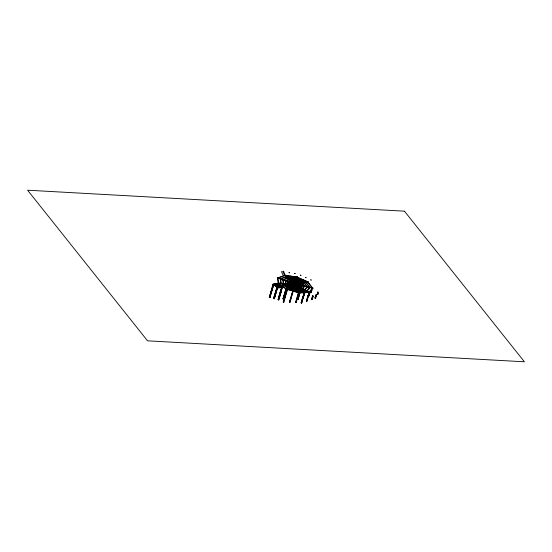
<?xml version="1.0" encoding="UTF-8"?>
<svg xmlns="http://www.w3.org/2000/svg" width="552" height="552" viewBox="0 0 552 552"><rect width="100%" height="100%" fill="white"/><g stroke="black" fill="none" stroke-linecap="round" stroke-linejoin="round"><path stroke-width="0.83" d="M278.139 283.459L286.419 289.282L287.454 289.2M296.527 288.448L296.196 287.861M296.928 287.965L297.038 288.523M301.309 284.639L278.098 283.307L277.442 278.015L284.777 275.22L285.46 275.69L297.438 277.311M287.923 281.623L288.068 283.866C291.339 287.068 296.279 288.503 300.757 287.585C304.497 284.956 297.804 282.141 295.941 281.534L296.307 281.127M272.647 285.08L278.077 284.321L272.647 285.08L272.95 284.142L277.47 283.397M273.343 284.584L273.709 284.839L269.99 297.549L269.604 297.618L269.245 297.362L273.019 284.439L278.808 283.59L286.667 289.124M273.116 284.756L269.397 297.473L269.831 297.445L273.55 284.728M269.452 297.507L273.171 284.791M273.309 284.397L272.867 284.328L278.167 283.48M269.245 297.362L269.631 297.3L273.364 284.432L273.723 284.687M269.604 297.618L273.502 284.694M274.185 285.011L274.903 285.763L280.237 284.687M274.551 285.267L279.823 284.397M288.034 281.492L287.82 281.879L277.504 277.808M277.656 277.628L287.971 281.692L291.083 280.775L295.941 281.534L297.293 276.973L296.769 276.821L295.417 281.382L295.541 280.954M278.67 283.135L278.042 278.001M278.794 278.518L278.146 278.38L278.194 277.828M276.587 287.854C289.779 284.59 275.407 290.041 276.807 287.102L282.079 286.233M274.13 296.555L274.875 296.741L274.13 296.555L278.008 283.942M278.153 283.1L301.102 284.383M277.663 287.558L274.406 298.68L274.02 298.749L273.661 298.494L278.229 283.273M278.988 284.059L278.636 283.562L274.254 298.577L273.813 298.604L278.056 283.983L278.443 283.921L274.199 298.535M273.868 298.639L278.36 283.362M274.02 298.749L278.394 283.88M274.192 285.149L277.628 287.419L277.766 286.943L275.151 285.101M280.202 278.808L280.747 283.245M274.075 285.184C291.318 282.1 261.248 287.516 278.594 284.68L278.808 283.928M280.354 278.629L286.315 276.614M280.733 279.008L281.258 283.279M280.892 278.829L286.619 276.897M283.424 271.06L283.19 271.881L281.43 271.632L283.072 275.082L284.832 275.331L283.424 271.846L284.853 275.262M279.222 287.157L279.36 286.681L276.09 284.383L275.952 284.86L279.388 287.13L279.526 286.654L276.255 284.356L276.117 284.832L279.388 287.13M280.954 283.507L287.751 288.289M281.465 283.535L287.999 288.137M282.727 279.754L283.176 283.383M282.879 279.574L287.758 277.925M277.711 284.57L280.982 286.867L281.12 286.391L278.505 284.549M280.982 286.867L281.285 286.364L278.67 284.522M283.266 279.954L283.687 283.411M283.417 279.774L288.068 278.201M282.548 286.75L279.298 297.873L278.912 297.935L278.553 297.687L281.803 286.557M281.61 290.276L278.822 299.812L278.443 299.874L278.077 299.626L280.864 290.083M278.132 278.029L285.06 275.482M285.218 275.207L284.715 275.427L290.704 280.588M278.76 297.832L282.189 285.874M278.284 299.77L282.238 286.336L280.726 286.591M278.077 299.626L278.463 299.557L281.934 287.606M278.443 299.874L282.631 285.846M281.41 290.131L278.67 299.702L278.236 299.729M283.383 283.645L288.944 287.558M283.9 283.673L289.193 287.399M285.26 280.692L285.605 283.521M285.412 280.513L289.207 279.229M286.757 276.6L296.376 278.16M285.791 280.892L286.122 283.549M285.943 280.713L289.51 279.512M287.061 276.876L296.307 278.38L296.438 277.953M285.812 283.776L290.138 286.819M286.329 283.804L290.387 286.667M288.199 277.904L296.058 279.215M287.344 281.472L287.606 283.631M287.495 281.292L290.393 280.312M288.51 278.187L295.996 279.443L296.12 279.015M286.736 288.675L283.714 299.005L283.328 299.067L282.969 298.811L285.757 289.276M285.915 289.386L283.176 298.956L286.729 288.917M287.985 282.514L299.971 283.162M288.31 281.396L297.224 281.893M282.969 298.811L283.355 298.749L286.143 289.213M287.799 283.997L287.806 283.645M288.013 282.769L300.302 283.659L308.182 282.307L312.874 288.399L309.437 292.498L299.184 293.022L286.474 289.075M283.328 299.067L286.115 289.531M287.82 283.887L291.125 286.219M288.123 283.659L287.751 283.845M289.648 279.215L295.748 280.278M283.217 302.082L283.804 302.02L283.217 302.082L286.874 289.634M289.952 279.491L295.679 280.506L295.803 280.078M287.095 289.703L283.507 301.93M287.171 289.724L283.583 301.958M283.742 302.234L287.392 289.793M288.22 288.51L298.087 291.401M288.475 288.351L297.963 291.132M290.835 280.292L295.486 281.154M289.697 284.88L301.985 285.77M291.145 280.568L284.963 275.213M290.083 285.149L302.047 286.026M289.414 287.771L297.487 290.138M289.669 287.62L297.362 289.876M290.607 287.04L296.886 288.882M290.863 286.881L296.762 288.613M291.373 286.06L286.419 289.282M291.497 286.115L301.413 286.667M291.594 286.433L296.389 287.84M291.145 286.874L291.842 286.274M292.305 286.412L301.213 286.909M294.513 283.921L294.25 284.804L294.678 285.046L295.003 283.907L295.43 284.142L295.168 285.032L294.119 284.853L294.382 283.969M289.414 302.116L290 302.054L289.414 302.116L292.601 291.263M294.816 283.804L294.74 284.797M296.659 277.249L296.769 276.821M292.829 291.325L289.779 301.992M289.717 302.199L292.905 291.352M294.733 285.191L295.113 284.094M296.327 280.23L296.183 280.789L301.565 282.893M296.645 279.167L296.514 279.595L303.49 282.576M296.955 278.104L296.831 278.532L305.415 282.258M297.293 276.973L297.169 277.401L308.244 282.106L307.423 282.127M289.938 302.268L293.126 291.415M295.43 284.142L295.037 285.08L294.609 284.846M296.672 280.678L295.051 280.692M296.265 287.571L298.729 292.746M297.838 282.175L287.861 281.83M298.301 280.733L297.79 280.809M296.776 287.64L299.184 293.022L299.108 292.553M296.907 287.909L300.95 287.744M297.273 288.682L302.248 288.475M297.397 288.951L302.696 288.73M297.873 289.945L304.359 289.669M297.997 290.214L304.808 289.924M300.378 283.093L296.01 281.313M298.473 291.208L306.477 290.869M300.736 283.342L302.641 285.729M298.604 291.47L306.926 291.125M295.617 302.151L296.203 302.089L295.617 302.151L298.335 292.884M298.604 292.477L287.13 289.338M298.563 292.953L295.975 302.027M296.141 302.303L298.059 295.734M296.935 299.612L296.417 299.46L296.935 299.612L298.86 293.043M300.502 287.488L309.12 292.601M301.923 283.148L304.2 286.288M301.972 282.831L296.265 280.437M299.881 293.305L298.018 299.667L297.576 299.681L299.239 292.815M300.819 287.378L309.493 292.291L308.147 295.72M299.405 293.05L297.769 299.674L299.688 293.312M302.33 283.079L304.759 286.405M297.576 299.681L299.439 293.326M298.018 299.667L299.591 293.043M301.268 287.633L302.668 285.964M302.047 285.57L312.908 287.958M302.103 285.819L312.936 288.192M303.848 282.831L306.898 286.654M303.897 282.507L296.583 279.374M302.565 288.365L304.255 286.081M304.262 282.762L307.457 286.778M303.013 288.62L304.814 286.205M305.829 282.189L296.9 278.311M304.676 289.565L306.926 286.888M304.525 293.057L301.682 302.979L301.24 303L302.813 296.383M303.986 292.808L301.433 302.993M301.682 302.979L304.242 292.801L301.206 302.731L301.495 302.986M305.125 289.821L307.485 287.012M304.428 292.788L301.661 302.199L304.462 293.064M303.324 297.818L302.593 297.576L303.324 297.818L304.718 293.05M307.837 282.169L312.294 288.047L312.846 288.165M306.795 290.759L309.562 287.461M307.243 291.014L310.12 287.585M309.534 287.226C303.414 279.995 305.994 281.879 310.093 287.35M308.382 296.369L306.988 301.137L306.546 301.157L307.65 296.127M308.727 292.146L299.046 292.753M309.782 292.001L308.623 295.975L308.182 295.996L308.823 292.553M307.906 296.113L306.733 301.15M309.437 292.498L309.044 292.042M306.546 301.157L307.94 296.389M309.01 292.546L308.085 295.727L308.437 295.982L309.603 292.346M306.988 301.137L308.092 296.107M308.182 295.996L309.265 292.539M308.368 295.989L308.837 294.395M309.085 295.817L308.582 295.63L309.085 295.817L310.169 292.457M311.852 290.421L311.238 292.194L310.735 292.001L311.266 290.338M310.817 291.898L311.349 290.235M312.377 288.075L308.982 292.25M311.238 292.194L312.025 289.703M313.219 296.113L312.287 299.294L311.845 299.308L312.487 295.872M312.742 295.858L311.749 299.046L312.101 299.301M311.845 299.308L312.777 296.134M312.287 299.294L312.929 295.851M312.039 299.301L313.025 296.12M316.586 294.844L315.502 298.211L314.999 298.018L315.923 294.844M316.082 294.658L315.061 297.942L315.585 298.108M315.502 298.211L316.517 294.927M317.145 294.388L317.807 294.395L317.145 294.388L317.842 292.008M317.931 291.904L317.214 294.313L317.738 294.478L318.269 292.808M317.648 294.582L318.18 292.912M296.541 277.594L296.465 277.028M295.927 280.616L297.266 280.043M290.676 286.66L290.869 286.157M306.788 282.224L307.236 281.824M278.946 278.332L278.429 278.042M286.467 281.375L286.985 281.672L287.454 281.175M286.619 281.189L287.206 281.41M310.479 291.125L311.459 289.952M310.735 292.001L311.39 292.008M314.999 298.018L315.654 298.025M286.764 283.79L287.419 283.514M289.869 280.099L290.145 280.264M311.466 288.096L312.26 288.047M307.988 291.967L308.637 292.091M297.659 277.339L297.19 277.118L308.175 281.92L307.464 281.851M296.783 279.512L298.722 278.325M286.578 288.965L287.054 288.889M302.33 279.491L302.8 279.705M286.888 289.496L291.787 286.481M294.119 284.853L295.168 285.032M294.858 284.977L294.871 283.956L295.299 284.19M301.889 288.227L301.357 287.682M301.571 288.33L300.95 288.103M308.306 291.856L308.927 292.084M307.485 281.92L307.885 281.851L299.908 283.362M272.964 284.646L278.581 283.769M273.385 284.694L274.889 284.446M276.393 284.197L278.656 283.825M274.489 285.474L279.76 284.597M300.309 282.969L300.943 283.197M277.711 287.088L279.222 286.84M300.819 283.328L301.302 283.445M307.747 282.514L307.153 282.479M274.289 296.659L274.723 296.631M273.661 298.494L274.406 298.68M278.553 297.687L279.298 297.873M278.705 297.79L279.139 297.763M285.929 276.11L285.584 275.538M285.487 276.124L284.963 275.834M290.311 280.078L290.835 280.368M307.892 295.734L308.623 295.975M297.293 299.419L297.735 299.405M311.556 299.053L311.997 299.032M306.257 300.895L306.698 300.875M300.957 302.737L301.399 302.717M279.133 283.721L278.981 283.397L279.602 283.638M287.62 284.19L286.971 284.052M298.86 292.346L299.218 292.67M312.032 287.889L311.438 287.861M302.737 285.653L302.862 286.322L303.462 286.357M277.442 278.015L277.98 278.208M310.797 291.925L311.321 292.084M308.651 295.555L309.175 295.713M278.236 283.776L278.594 284.025M277.877 284.542L281.14 286.84M274.986 285.129L277.601 286.971M274.358 285.122L277.628 287.419M283.355 298.749L283.714 299.005M278.463 299.557L278.822 299.812M269.631 297.3L269.99 297.549M302.779 297.569L303.131 297.825M279.395 283.383L278.684 283.024M296.265 276.931L296.783 277L284.929 275.11L285.563 275.434M291.18 276.214L290.662 276.145M303.427 286.122L302.82 285.991M284.08 299.177L284.542 299.536L284.08 299.177M290.283 299.212L290.738 299.577L290.283 299.212M300.454 275.11L300.93 275.324L300.454 275.11M305.601 277.477L306.07 277.697L305.601 277.477M310.735 279.843L311.204 280.057L310.735 279.843M404.457 211.181L27.6 190.205L147.543 340.819L524.4 361.795L404.457 211.181M283.921 271.984L283.411 271.908L283.921 271.984M289.531 272.771L289.02 272.695L289.531 272.771M295.134 273.55L294.623 273.481L295.134 273.55"/></g></svg>
